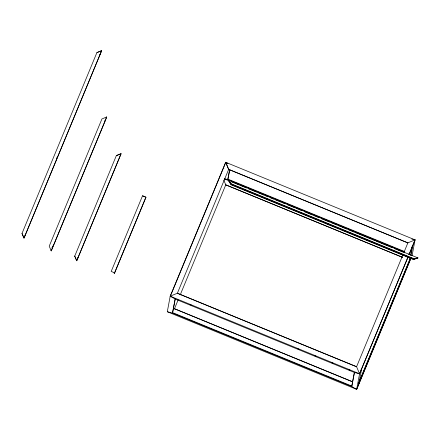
<?xml version="1.0" encoding="UTF-8"?>
<svg xmlns="http://www.w3.org/2000/svg" width="440" height="440" viewBox="0 0 440 440"><rect width="100%" height="100%" fill="white"/><g stroke="black" fill="none" stroke-linecap="round" stroke-linejoin="round"><path stroke-width="0.66" d="M22 233.464L24.008 238.134L101.662 50.65L96.894 52.613L22 233.464L24.008 238.134L101.662 50.65L96.894 52.613M74.729 256.124L116.342 155.623L121.11 153.665L76.736 260.794L74.729 256.124L76.736 260.794L121.11 153.665L116.342 155.623M114.142 272.718L114.059 273.147L114.483 273.317L145.827 197.654L145.915 197.17L142.532 195.784L111.194 271.447L114.576 272.833L114.483 273.317M142.532 195.784L145.481 197.06L145.404 197.483L145.827 197.654M411.081 257.972L356.664 389.351L167.305 311.729L170.203 296.192L225.676 162.278L415.091 239.877L414.431 240.202M172.15 291.902L170.203 296.192L175.142 299.002L172.513 313.082L351.731 386.54L356.664 389.351L411.026 257.884M167.305 311.729L172.513 313.082L175.191 299.25M402.908 254.843L356.56 366.768L177.359 293.249L356.576 366.707L359.568 373.808L356.664 389.351L356.428 388.696M225.423 163.625L225.676 162.278L227.926 163.504M228.657 169.439L225.731 162.256L223.46 168.025L223.883 168.201M229.686 169.527L227.81 179.586L404.481 251.999M224.823 178.811L227.81 179.586L229.735 169.78M175.142 299.002L354.36 372.46L351.731 386.54L354.404 372.713M407.869 242.897L228.723 169.362M410.141 257.543L409.767 259.551L358.721 382.795M410.647 254.859L412.269 246.142M410.443 258.385L410.19 259.727L409.767 259.551L410.278 258.429M410.944 255.701L412.819 245.641L415.036 239.894L412.137 255.431M105.215 120.819L106.695 116.985L101.926 118.949L49.225 246.169L51.221 250.905L105.215 120.819L104.792 120.648M417.334 258.363L413.573 258.923L230.973 184.08L231.105 183.739L228.641 180.329L418 257.945L413.457 259.523L230.863 184.679L228.641 180.329L230.307 183.255M413.573 258.923L413.705 258.582L418 257.945L413.573 259.27L407.231 256.674M56.408 158.978L57.2 157.075M52.014 247.841L52.8 245.938M114.576 272.833L145.915 197.17M172.409 291.269L223.196 168.657M177.347 293.31L228.668 169.378L225.676 162.278L225.968 162.91M178.134 299.882L174.455 308.786L173.278 309.221M180.213 294.882L225.775 184.855L223.784 180.12M403.948 252.379L407.886 242.836L415.091 239.877L411.78 239.047M354.36 372.46L359.568 373.808L407.935 257.031M408.991 254.49L415.036 239.894M408.106 257.021L359.568 373.808L170.203 296.192L177.359 293.249M409.156 254.49L412.819 245.641M359.579 381.09L410.24 258.786M106.084 117.293L106.695 116.985L51.221 250.905L50.963 250.371M170.203 296.192L170.791 296.01M99.764 54.313L100.188 54.483M228.712 169.422L407.93 242.88M227.981 179.168L404.657 251.581M224.306 178.865L229.383 180.95M231.286 181.726L239.536 185.108M240.806 185.631L242.71 186.412M243.98 186.934L246.521 187.974M248.424 188.755L256.674 192.137M257.945 192.654L259.848 193.435M261.118 193.958L264.291 195.256M265.562 195.778L268.103 196.818M270.006 197.599L273.812 199.161M275.082 199.678L281.43 202.279M282.7 202.802L285.241 203.841M287.144 204.622L295.394 208.005M296.665 208.527L298.568 209.308M299.838 209.825L301.741 210.606M304.282 211.646L312.532 215.028M313.803 215.551L315.706 216.332M316.976 216.849L318.879 217.63M321.42 218.674L329.67 222.057M330.941 222.574L332.844 223.355M334.114 223.878L337.288 225.176M338.558 225.698L340.461 226.479M341.732 226.996L346.808 229.081M348.079 229.598L354.425 232.199M355.696 232.722L357.599 233.503M358.87 234.025L371.564 239.228M372.829 239.745L374.737 240.526M376.007 241.049L379.181 242.347M380.446 242.869L388.702 246.252M389.966 246.769L391.875 247.549M394.411 248.595L396.314 249.37M397.584 249.893L403.299 252.236M231.105 183.739L413.705 258.582M231.611 184.685L237.314 187.022M238.585 187.545L241.753 188.843M243.023 189.365L244.926 190.141M246.191 190.663L258.874 195.861M260.139 196.378L262.042 197.159M263.312 197.681L269.654 200.277M270.919 200.799L279.163 204.177M280.429 204.694L283.602 205.997M284.867 206.514L286.77 207.295M288.041 207.812L296.28 211.195M298.183 211.97L300.718 213.01M301.989 213.532L303.886 214.313M305.157 214.83L317.84 220.028M319.105 220.55L322.273 221.848M323.543 222.365L325.446 223.146M326.711 223.669L339.394 228.866M340.659 229.383L342.562 230.164M343.833 230.681L350.174 233.282M351.439 233.805L359.684 237.182M360.949 237.699L364.122 239.003M365.387 239.52L367.29 240.301M368.561 240.818L376.8 244.2M378.702 244.976L381.238 246.015M382.509 246.538L384.411 247.319M385.677 247.836L398.36 253.033M399.625 253.556L401.528 254.331M402.798 254.854L405.966 256.152M402.452 257.274L225.775 184.855L402.441 257.334M361.086 369.341L361.51 369.518L358.881 383.598L358.457 383.427M24.882 235.098L25.3 235.274M77.611 257.763L78.029 257.934M52.096 247.869L52.52 248.045M189.931 304.574L191.84 305.355M297.336 348.596L299.239 349.377M314.495 355.63L316.399 356.411M331.65 362.665L333.559 363.445M348.81 369.694L350.719 370.48M172.684 312.664L351.901 386.122M408.722 254.007L410.421 254.975M228.816 181.093L230.973 184.08M359.304 373.28L359.568 373.808M174.465 308.726L352.402 381.728L174.465 308.726"/></g></svg>
